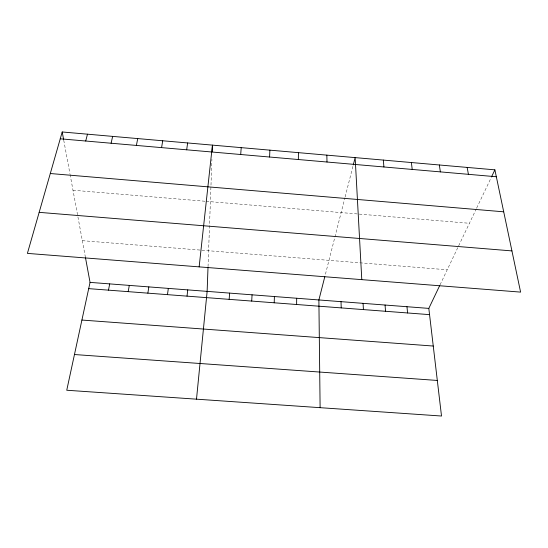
<?xml version="1.0" encoding="UTF-8"?>
<svg xmlns="http://www.w3.org/2000/svg" width="548" height="548" viewBox="0 0 548 548"><rect width="100%" height="100%" fill="white"/><g stroke="black" fill="none" stroke-linecap="round" stroke-linejoin="round"><path stroke-width="0.41" stroke-dasharray="2.74 2.06" d="M208.035 266.664L211.925 159.276M325.444 274.212L344.911 197.787M345.124 196.965L353.083 165.702M440.065 284.802L476.322 208.774M476.692 208.014L491.289 177.388M82.33 240.675L447.23 269.78M72.994 190.231L205.342 201.267M206.178 201.335L469.403 223.283M63.732 140.206L69.918 173.613M70.069 174.442L85.337 256.923"/><path stroke-width="0.82" d="M296.619 304.503L296.68 298.249M298.352 159.523L298.42 152.652M274.206 302.791L274.404 296.536M208 267.513L207.137 291.372L196.499 399.17M212.192 151.782L212.439 145.124L199.143 266.876M269.589 157.023L269.883 150.152M251.717 301.071L252.059 294.824M229.153 299.352L229.633 293.105M240.695 154.509L241.216 147.645M187.026 296.139L187.759 289.885M186.676 149.81L187.628 142.953M167.469 294.646L168.332 288.399M147.864 293.153L148.844 286.899M161.578 147.624L162.729 140.768M128.198 291.652L129.301 285.398M136.39 145.432L137.733 138.582M108.477 290.145L109.703 283.898M85.488 257.738L90.05 282.384L66.746 390.245L441.51 416.028L428.817 308.394L439.708 285.556M111.1 143.227L112.648 136.383M324.813 276.685L318.888 299.955L320.114 407.678M353.289 164.893L355.145 157.612L361.79 279.644M85.721 141.021L87.475 134.185M62.205 131.972L27.4 253.388L520.6 292.111L494.885 169.846L62.205 131.972L63.582 139.384M491.652 176.634L494.885 169.846M74.46 354.529L437.318 380.449M81.912 320.053L433.256 346.041M90.05 282.384L428.817 308.394M88.701 288.638L429.557 314.641M39.168 212.35L511.935 250.909M50.293 173.524L503.715 211.816M60.246 138.802L496.344 176.757M467.17 167.421L468.41 174.326M439.338 164.982L440.366 171.887M411.39 162.537L412.206 169.435M406.972 306.716L407.582 312.97M383.326 160.084L383.922 166.976M385.059 305.031L385.532 311.285M363.077 303.345L363.413 309.599M341.014 301.653L341.226 307.901M326.841 155.139L326.998 162.016"/></g></svg>
